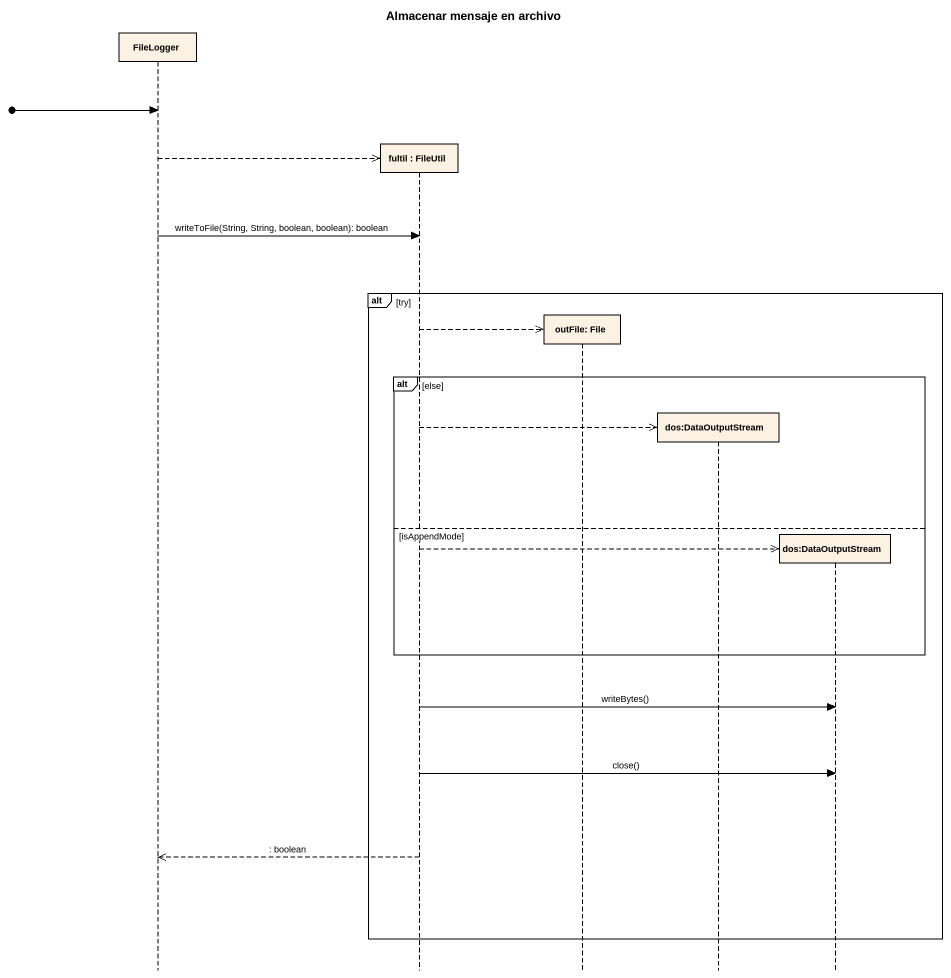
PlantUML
@startuml
title Almacenar mensaje en archivo
hide footbox
participant FileLogger
participant "fultil : FileUtil" as fultil_FileUtil
participant "outFile: File" as outFile_File
participant "dos:DataOutputStream" as dos_DataOutputStream
participant "dos:DataOutputStream" as dos_DataOutputStream_2

[o-> FileLogger
FileLogger -->> fultil_FileUtil **
FileLogger -> fultil_FileUtil : writeToFile(String, String, boolean, boolean): boolean
alt try
  fultil_FileUtil -->> outFile_File **
  alt else
    fultil_FileUtil -->> dos_DataOutputStream **
  else isAppendMode
    fultil_FileUtil -->> dos_DataOutputStream_2 **
  end
  fultil_FileUtil -> dos_DataOutputStream_2 : writeBytes()
  fultil_FileUtil -> dos_DataOutputStream_2 : close()
  fultil_FileUtil -->> FileLogger : : boolean
end
@enduml
